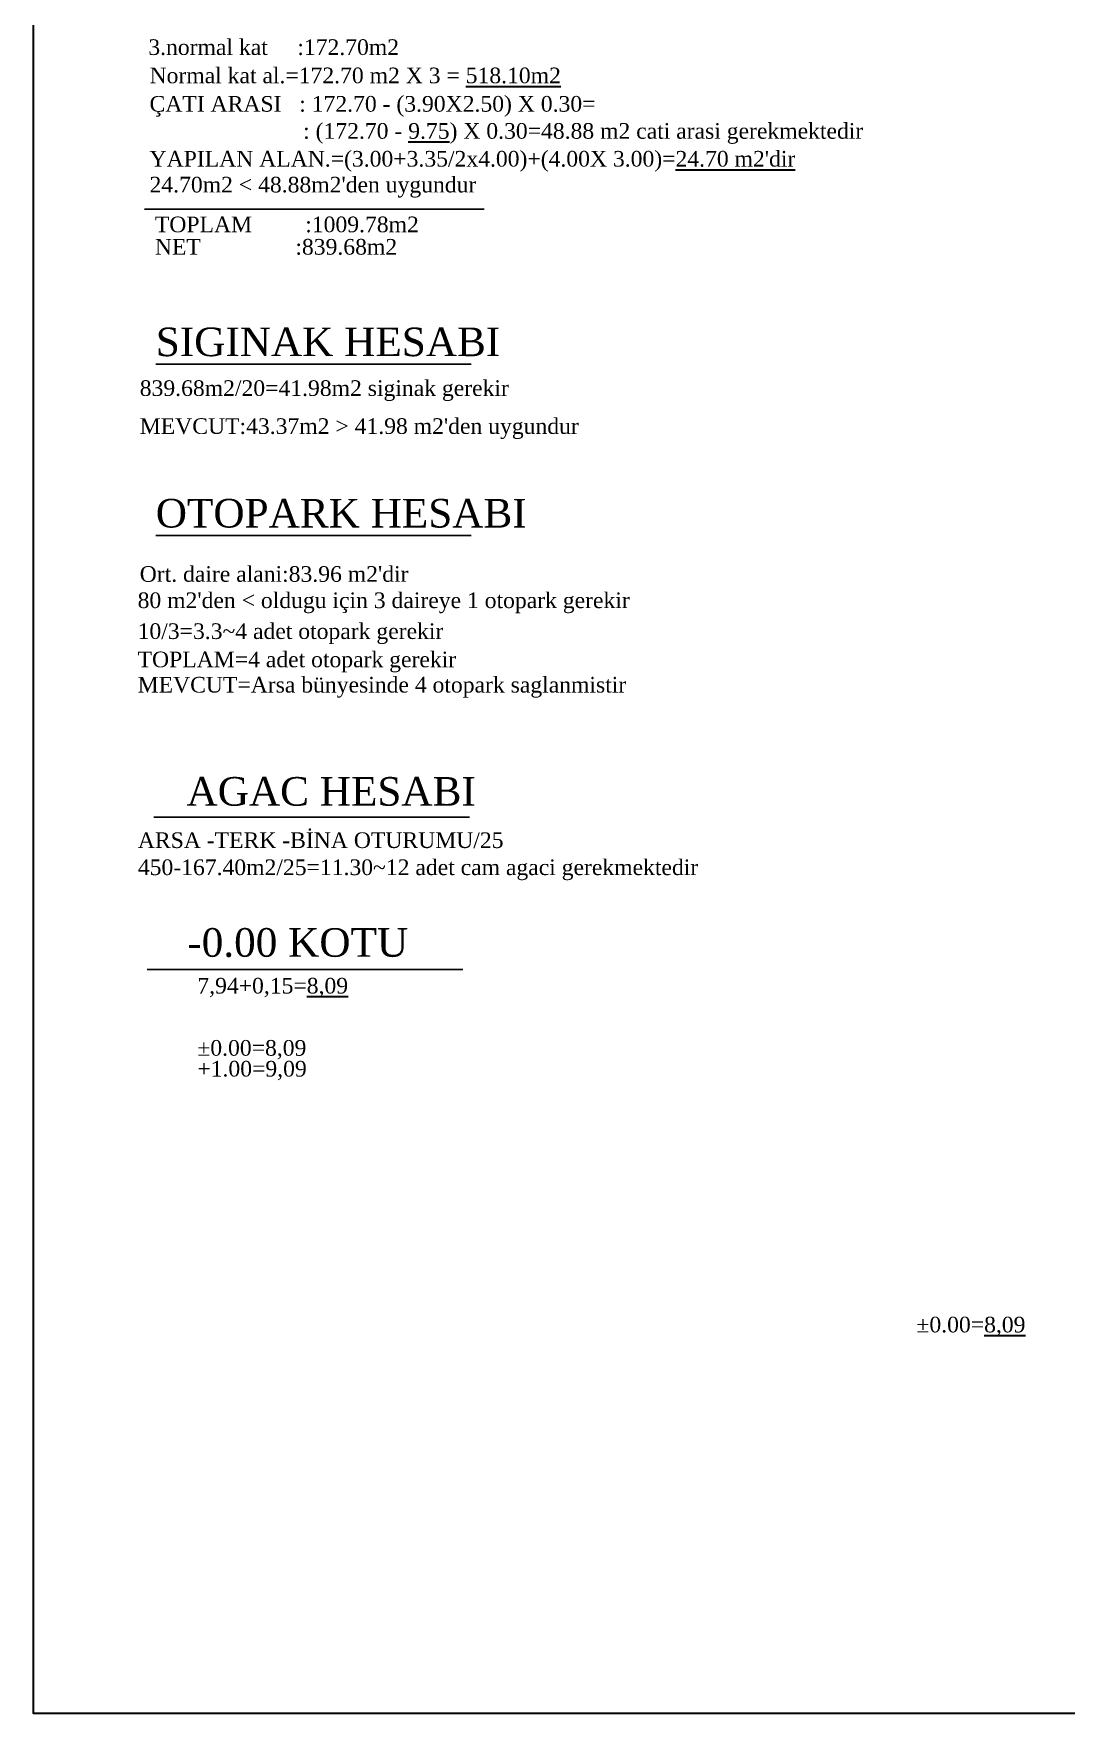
# Model space of a CAD drawing. Header units: millimetres. Extents: x 35860 to 71103, y -11298 to -8385.
# Drawn here: x 65314 to 66241, y -11298 to -9790 of the extents above; entities that cross this region are included whole.
import ezdxf

# ---------------------------------------------------------------- set-up
doc = ezdxf.new("R2010")
doc.units = ezdxf.units.MM
doc.header["$MEASUREMENT"] = 0
doc.layers.add('03_Yazı', color=1, linetype='Continuous', lineweight=30)
doc.layers.add('OLC', color=254, linetype='Continuous')
doc.styles.add('T', font='')
doc.styles.get('T').set_extended_font_data('Times New Roman Tur')

msp = doc.modelspace()

# ---------------------------------------------------------------- linework, layer by layer
at = {"layer": '03_Yazı'}
msp.add_lwpolyline([(65314.2, -8504.9), (67910.2, -8504.9), (67910.2, -11297.8), (65314.2, -11297.8)], close=True, dxfattribs=at)
at = {"layer": 'OLC', "ltscale": 0.5}
for p, q in [((65413.6, -9948), (65718.3, -9948)), ((65423.8, -10086.9), (65706.9, -10086.9)), ((65423.8, -10240.7), (65706.9, -10240.7)), ((65422.1, -10493.4), (65705.2, -10493.4)), ((65416.2, -10630.2), (65699.3, -10630.2))]:
    msp.add_line(p, q, dxfattribs=at)

# ---------------------------------------------------------------- texts
at = {"layer": '03_Yazı', "style": 'T'}
for s, height, p in [('3.normal kat     :172.70m2', 14.04, (65417.1, -9809.5)), ('Normal kat al.=172.70 m2 X 3 = %%U518.10m2', 14.04, (65418.2, -9834.9)), ('ÇATI ARASI   : 172.70 - (3.90X2.50) X 0.30=', 14.04, (65418.2, -9860.4)), ('                          : (172.70 - %%u9.75%%u) X 0.30=48.88 m2 cati arasi gerekmektedir', 14.04, (65418.2, -9884.7)), ("YAPILAN ALAN.=(3.00+3.35/2x4.00)+(4.00X 3.00)=%%U24.70 m2'dir", 14.04, (65418.2, -9909.7)), ("24.70m2 < 48.88m2'den uygundur", 14.04, (65418.2, -9932.9)), ('TOPLAM         :1009.78m2', 14.04, (65423, -9968.6)), ('NET                :839.68m2', 14.04, (65423, -9988.7)), ('SIGINAK HESABI', 25.667, (65423.8, -10079.8)), ('839.68m2/20=41.98m2 siginak gerekir', 14.04, (65409.4, -10115.5)), ("MEVCUT:43.37m2 > 41.98 m2'den uygundur", 14.04, (65409.4, -10149.6)), ('OTOPARK HESABI', 25.667, (65423.8, -10233.6)), ("Ort. daire alani:83.96 m2'dir", 14.04, (65409.4, -10282.3)), ("80 m2'den < oldugu için 3 daireye 1 otopark gerekir", 14.04, (65407.5, -10305.9)), ('10/3=3.3~4 adet otopark gerekir', 14.04, (65407.5, -10333.6)), ('TOPLAM=4 adet otopark gerekir', 14.04, (65407.5, -10359)), ('MEVCUT=Arsa bünyesinde 4 otopark saglanmistir', 14.04, (65407.5, -10381.7)), ('AGAC HESABI', 25.667, (65451.4, -10483.2)), ('ARSA -TERK -BİNA OTURUMU/25', 14.04, (65407.7, -10521.2)), ('450-167.40m2/25=11.30~12 adet cam agaci gerekmektedir', 14.04, (65407.7, -10545.5)), ('-0.00 KOTU', 25.67, (65452.1, -10618.8)), ('7,94+0,15=%%u8,09', 14.04, (65461.1, -10651.8)), ('%%P0.00=8,09', 14.04, (65461.1, -10707.6)), ('+1.00=9,09', 14.04, (65461.1, -10726.3)), ('%%P0.00=%%u8,09', 14.04, (66106.3, -10955.9))]:
    msp.add_text(s, height=height, dxfattribs=at).set_placement(p)

doc.saveas('drawing.dxf')
